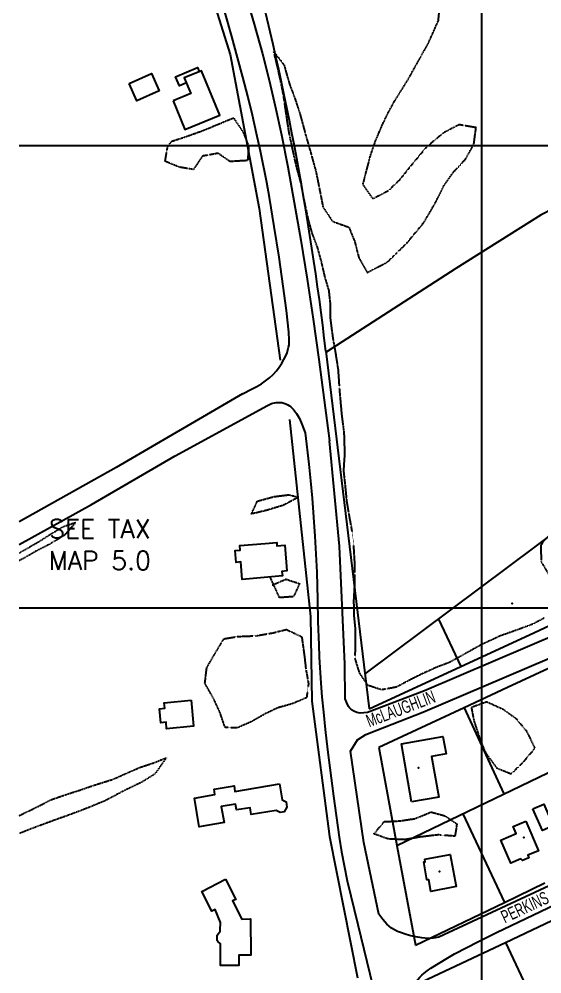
# Model space of a CAD drawing. Extents: x 1222984 to 1232016, y 177984 to 184016.
# Drawn here: x 1223000 to 1223565, y 178605 to 179636 of the extents above; entities that cross this region are included whole.
import ezdxf
from ezdxf.enums import TextEntityAlignment as Align

# ---------------------------------------------------------------- set-up
doc = ezdxf.new("R2010")
doc.units = 0
doc.header["$MEASUREMENT"] = 0
doc.linetypes.add('BORDER', pattern=[0.625, 0.125, -0.125, 0.125, -0.125, 0, -0.125])
doc.layers.get('0').update_dxf_attribs({"linetype": 'CONTINUOUS'})
for name, color, linetype in [('BLDGS', 4, 'CONTINUOUS'), ('GRIDS', 2, 'CONTINUOUS'), ('ID-SYB', 5, 'CONTINUOUS'), ('LOT-D', 7, 'CONTINUOUS'), ('LOT-L', 1, 'CONTINUOUS'), ('ROAD', 5, 'CONTINUOUS'), ('ROAD-N', 6, 'CONTINUOUS'), ('TREE-L', 3, 'BORDER')]:
    doc.layers.add(name, color=color, linetype=linetype)
doc.styles.add('L200', font='simplex', dxfattribs={"height": 20})

# ---------------------------------------------------------------- blocks, each defined once
blk = doc.blocks.new('IP')
blk.add_point((0, 0))
blk = doc.blocks.new('ID')
at = {"layer": 'ID-SYB'}
blk.add_blockref('IP', (0, 0), dxfattribs=at)

msp = doc.modelspace()

# ---------------------------------------------------------------- linework, layer by layer
at = {"layer": 'BLDGS'}
for points, elevation in [([(1223118.9, 179566.7), (1223143, 179577.6), (1223151.4, 179559), (1223127.3, 179548.2), (1223118.9, 179566.7)], 45.2), ([(1223166.3, 179548.2), (1223179.1, 179517.1), (1223216.9, 179532.7), (1223197, 179580.7), (1223178.4, 179573.1), (1223185.4, 179556.1), (1223166.3, 179548.2)], 56.9), ([(1223180.7, 179567.4), (1223173.2, 179564.2), (1223169, 179573.9), (1223192.7, 179584.1), (1223194.6, 179579.7)], 54.5), ([(1223265.8, 179069.9), (1223278.3, 179071), (1223278.6, 179067.2), (1223287, 179068), (1223289.4, 179040.2), (1223284, 179039.7), (1223284.4, 179035), (1223241, 179031.1), (1223239.4, 179049.9), (1223234.5, 179049.4), (1223233.3, 179062.2), (1223238.9, 179062.7), (1223238.4, 179067.5), (1223265.8, 179069.9)], 57.1), ([(1223185.7, 178900.7), (1223188.4, 178872.3), (1223159.3, 178869.5), (1223158.7, 178876.7), (1223153, 178876.2), (1223151.5, 178891.3), (1223157.3, 178891.8), (1223156.8, 178897.8), (1223185.7, 178900.7)], 47.6), ([(1223424.1, 178790.6), (1223413, 178853.2), (1223458, 178861.2), (1223461.3, 178842.4), (1223445.6, 178839.6), (1223453.4, 178795.8), (1223424.1, 178790.6)], 43.1), ([(1223281.4, 178810.1), (1223284.3, 178793), (1223288.4, 178790.6), (1223289.3, 178784.8), (1223286.5, 178779.8), (1223281.9, 178779.1), (1223277.8, 178781.4), (1223250.8, 178777), (1223249.5, 178784.3), (1223234.9, 178781.9), (1223233.9, 178788.2), (1223218.4, 178785.7), (1223221.4, 178768.2), (1223194.6, 178763.7), (1223189.4, 178794.8), (1223211.5, 178798.6), (1223210.6, 178804.4), (1223232.2, 178808), (1223233.1, 178802), (1223281.4, 178810.1)], 55), ([(1223555.1, 178783), (1223566.9, 178788.1), (1223577.2, 178764.8), (1223565.4, 178759.7), (1223555.1, 178783)], 38.3), ([(1223547.4, 178769.9), (1223561.2, 178737.9), (1223549.8, 178733), (1223550.9, 178730.3), (1223544.1, 178727.3), (1223542.2, 178729), (1223531.4, 178724.4), (1223520.6, 178749.4), (1223537.1, 178756.5), (1223533.8, 178764), (1223547.4, 178769.9)], 41.3), ([(1223438.2, 178728.6), (1223465.9, 178733.7), (1223472.2, 178699.1), (1223445, 178694), (1223442.7, 178706.6), (1223440.7, 178706.3), (1223437.2, 178725.7), (1223438.6, 178726), (1223438.2, 178728.6)], 41.5), ([(1223223.1, 178707.1), (1223234.2, 178685.3), (1223230.7, 178683.6), (1223240.7, 178664.1), (1223249.9, 178664.2), (1223250.2, 178625.2), (1223237.2, 178625.1), (1223237.3, 178613.9), (1223217.6, 178613.8), (1223217.4, 178637.4), (1223214.5, 178639.7), (1223213.8, 178640.8), (1223213.8, 178646.6), (1223216.3, 178649.9), (1223216.4, 178650), (1223217.2, 178650.9), (1223217.2, 178651.9), (1223217.6, 178660.3), (1223211.7, 178674.2), (1223208.2, 178672.4), (1223197.3, 178694), (1223223.1, 178707.1)], 41.1)]:
    msp.add_lwpolyline(points, dxfattribs=dict(at, elevation=elevation))
at = {"layer": 'GRIDS'}
for points in [[(1223500, 178000), (1223500, 180000)], [(1223000, 179500), (1226000, 179500)], [(1226000, 179000), (1223000, 179000)]]:
    msp.add_lwpolyline(points, dxfattribs=at)
at = {"layer": 'LOT-L'}
for p, q in [((1223113.2, 179964.8), (1223228, 179598)), ((1223228, 179598), (1223259.5, 179431.7)), ((1223641, 179465), (1223564.2, 179425.1)), ((1223259.5, 179431.7), (1223282.1, 179267.9)), ((1223564.2, 179425.1), (1223471.9, 179366.8)), ((1223471.9, 179366.8), (1223331.6, 179276.4)), ((1223331.4, 179277.7), (1223378.3, 178891.2)), ((1223769.4, 179225.2), (1223373.7, 178928.9)), ((1223292.1, 179203.7), (1223314.8, 178990.9)), ((1223314.8, 178990.9), (1223316.2, 178899.3)), ((1223551.5, 178971.3), (1223604.9, 178996.1)), ((1223453, 178988.2), (1223477.1, 178936.9)), ((1223477.1, 178936.9), (1223551.5, 178971.3)), ((1223378.3, 178891.2), (1223477.1, 178936.9)), ((1223572.1, 178934.6), (1223527.8, 178914.1)), ((1223408.2, 178743.7), (1223748, 178907)), ((1223527.8, 178914.1), (1223480.8, 178892.3)), ((1223316.2, 178899.3), (1223335.2, 178753.2)), ((1223480.8, 178892.3), (1223388.5, 178849.5)), ((1223480.8, 178892.3), (1223523.8, 178799.3)), ((1223388.5, 178849.5), (1223408.2, 178743.7)), ((1223479.3, 178777.9), (1223524.5, 178682.1)), ((1223335.2, 178753.2), (1223365.7, 178600.4)), ((1223408.2, 178743.7), (1223428.3, 178635.9)), ((1223524.5, 178682.1), (1223568.2, 178703.1)), ((1223428.3, 178635.9), (1223524.5, 178682.1)), ((1223525.6, 178638.9), (1223614.5, 178680.8)), ((1223435.8, 178596.5), (1223525.6, 178638.9)), ((1223525.6, 178638.9), (1223599.6, 178481.2))]:
    msp.add_line(p, q, dxfattribs=at)
msp.add_arc((1220305.8, 178927.9), 3045.7, 6.596, 15.0354, dxfattribs=at)
at = {"layer": 'ROAD'}
for points, elevation in [([(1223291.5, 179298.2), (1223288.8, 179321.6), (1223285.4, 179348), (1223280.9, 179379.1), (1223275.7, 179412.2), (1223270.4, 179443.8), (1223267.5, 179459.7), (1223260.7, 179493.8), (1223256.5, 179512.7), (1223252, 179532.5), (1223247.1, 179553), (1223241.8, 179573.8), (1223236.1, 179595.1), (1223229.9, 179617.6), (1223222.9, 179641.9), (1223206.1, 179698), (1223177.9, 179791.2), (1223161, 179849.1), (1223145.2, 179904.1)], 34.1), ([(1223242.7, 179669.3), (1223253.9, 179631), (1223262.9, 179598.9), (1223270.3, 179570.3), (1223276.8, 179542.2), (1223283.4, 179511.5), (1223290.3, 179476.7), (1223297.3, 179438.4), (1223304.4, 179397.6), (1223311.2, 179355.4), (1223317.6, 179312.3), (1223323.8, 179268.6), (1223335.5, 179180.6)], 39), ([(1223241.4, 179231.7), (1223251.9, 179236.8), (1223256.9, 179239.6), (1223261.7, 179242.5), (1223266.3, 179245.6), (1223270.5, 179249), (1223274.4, 179252.6), (1223277.9, 179256.4), (1223281, 179260.4), (1223283.8, 179264.5), (1223286.1, 179268.6), (1223288, 179272.5), (1223289.5, 179276), (1223290.5, 179279), (1223291.2, 179281.8), (1223291.7, 179284.4), (1223291.9, 179287), (1223291.9, 179289.7), (1223291.5, 179298.2)], 33.6), ([(1223241.4, 179231.7), (1223104.8, 179151.8), (1222999.9, 179093.1)], 32.7), ([(1222999.9, 179068.7), (1223078, 179111.9), (1223168.5, 179164.7), (1223268.3, 179219.1)], 38.5), ([(1223268.3, 179219.1), (1223272.6, 179221), (1223274.2, 179221.5), (1223277.6, 179222.2), (1223279.5, 179222.3), (1223281.5, 179222.3), (1223283.7, 179222), (1223285.9, 179221.4), (1223288.1, 179220.7), (1223290.2, 179219.8), (1223292.1, 179218.7), (1223293.7, 179217.6), (1223296.6, 179214.5), (1223299.7, 179210.3), (1223302.9, 179204.9), (1223305.6, 179198.9), (1223309.1, 179189.3)], 32.7), ([(1223309.1, 179189.3), (1223312.9, 179155.5), (1223314.8, 179137.6), (1223316.5, 179118.7), (1223318.1, 179098.4), (1223319.5, 179077.6), (1223321.6, 179038.7), (1223322.5, 179009.2), (1223322.9, 178985.4), (1223323.7, 178960.4), (1223324.3, 178947), (1223326, 178919), (1223327.2, 178904.2), (1223328.7, 178887.7), (1223330.7, 178868.9), (1223333.2, 178846.9), (1223339.5, 178796.7), (1223345.7, 178752.7), (1223348.2, 178736.6), (1223351.1, 178721.8), (1223354.6, 178705.4), (1223365.9, 178658.2), (1223382.1, 178591.6)], 33.3), ([(1223352.3, 178902), (1223351.9, 178939.6), (1223346.1, 179067.1), (1223335.5, 179180.6)], 30.8), ([(1223586.6, 178973.9), (1223438.1, 178910.7), (1223376.3, 178887.4)], 27), ([(1223386.4, 178868.3), (1223436.3, 178887.5), (1223617, 178964.7)], 29.9), ([(1223376.3, 178887.4), (1223372.3, 178886.8), (1223368.5, 178886.6), (1223366.7, 178886.8), (1223364.9, 178887.3), (1223361.8, 178888.6), (1223359.1, 178890.1), (1223358, 178891.1), (1223356.9, 178892.3), (1223355.9, 178893.8), (1223354.1, 178897.6), (1223352.3, 178902)], 30), ([(1223357.9, 178845.4), (1223365.6, 178857.8), (1223374.7, 178863.6), (1223386.4, 178868.3)], 30.8), ([(1223388.7, 178669.3), (1223372.6, 178746.9), (1223357.9, 178845.4)], 30.7), ([(1223844, 178828.9), (1223681.8, 178750.8), (1223453.4, 178644.4)], 23.6), ([(1223470.3, 178626.6), (1223496.3, 178639.9), (1223515.7, 178649.5), (1223579.3, 178679.8), (1223714.5, 178743.2), (1223783.1, 178775.8), (1223849.5, 178807.8), (1223872.6, 178818.5)], 30), ([(1223453.4, 178644.4), (1223447.5, 178643.4), (1223442.1, 178643.2), (1223435, 178643.8), (1223430.9, 178644.4), (1223426.5, 178645.3), (1223421.9, 178646.4), (1223417.3, 178647.7), (1223413, 178649.1), (1223409, 178650.7), (1223405.6, 178652.4), (1223402.5, 178654.2), (1223399.8, 178656.2), (1223397.3, 178658.4), (1223395, 178660.9), (1223392.9, 178663.6), (1223388.7, 178669.3)], 29.5), ([(1223413.1, 178545.4), (1223412.2, 178553.3), (1223411.9, 178557.1), (1223411.8, 178560.6), (1223412.1, 178563.9), (1223412.7, 178567), (1223413.6, 178570), (1223414.8, 178573.1), (1223416.4, 178576.4), (1223420.1, 178583.5), (1223424.4, 178590.4), (1223428.8, 178596.2), (1223433, 178601.2), (1223435.2, 178603.4), (1223437.7, 178605.6), (1223440.9, 178608), (1223445, 178610.9), (1223463.2, 178622.3), (1223470.3, 178626.6)], 30.9)]:
    msp.add_lwpolyline(points, dxfattribs=dict(at, elevation=elevation))
at = {"layer": 'TREE-L'}
for points, elevation in [([(1223352, 179166.8), (1223351.3, 179189.5), (1223348.7, 179210.1), (1223346.5, 179234.7), (1223344.9, 179258.1), (1223342.1, 179276), (1223339.2, 179292.3), (1223336.6, 179312.4), (1223336.5, 179327.8), (1223334.9, 179343), (1223330.4, 179358.2), (1223326.6, 179374.8), (1223322.6, 179389.5), (1223316.9, 179404.4), (1223311.8, 179423.2), (1223307.7, 179442.7), (1223304.7, 179458.7), (1223299.7, 179476.9), (1223295.4, 179496.4), (1223291.8, 179513.4), (1223288.9, 179531.9), (1223286.7, 179547.5), (1223283.9, 179563.6), (1223279.3, 179584.4), (1223275.3, 179600.9), (1223286.2, 179586.9), (1223292, 179566.5), (1223297.8, 179551.1), (1223303.7, 179533.1), (1223309.2, 179512.4), (1223314.9, 179492.6), (1223320.4, 179472.9), (1223324.6, 179452.3), (1223328.3, 179433.4), (1223338.6, 179417.9), (1223356.3, 179411.6), (1223362.3, 179396.9), (1223367.2, 179378.4), (1223376.2, 179362.7), (1223397.9, 179373.8), (1223419.6, 179395.2), (1223437.6, 179417), (1223449.5, 179437.5), (1223458.8, 179456.2), (1223468.8, 179470.5), (1223482.2, 179484.9), (1223491.4, 179501.3), (1223493.7, 179519.2), (1223475.3, 179522.3), (1223458.2, 179513.3), (1223440.1, 179498.1), (1223424.6, 179479.6), (1223410.8, 179462.4), (1223398.5, 179450.6), (1223382.4, 179442.2), (1223371.5, 179457.7), (1223379.5, 179488.4), (1223385.1, 179504.8), (1223391.5, 179520), (1223398.2, 179534.2), (1223405.7, 179547.8), (1223421.3, 179572.9), (1223428.5, 179586), (1223442.4, 179610.8), (1223453, 179634.7), (1223454.9, 179654.6)], 36.4), ([(1223164.4, 179504.3), (1223179.7, 179509.3), (1223199.1, 179516.2), (1223215.6, 179523.1), (1223231.6, 179529.7), (1223242, 179514.4), (1223248, 179498.9), (1223246.9, 179483.6), (1223227.8, 179482.5), (1223215, 179491.4), (1223198.1, 179488.4), (1223188.4, 179473.9), (1223173.2, 179476.4), (1223157.7, 179482.7), (1223160.3, 179497.9), (1223164.4, 179504.3)], 37.4), ([(1223555.2, 178982.8), (1223541.5, 178977.6), (1223519.5, 178969.8), (1223499.9, 178960.7), (1223482.4, 178951), (1223465.6, 178941.6), (1223450, 178935.6), (1223435.5, 178929), (1223422, 178922.3), (1223407.6, 178914.6), (1223391.6, 178911.7), (1223376.9, 178916.5), (1223368, 178929.7), (1223363.1, 178945.5), (1223363.5, 178961.2), (1223363.4, 178978.2), (1223361.9, 178993.2), (1223361.8, 179008.8), (1223362.8, 179027.2), (1223362.7, 179048.4), (1223361.6, 179067.6), (1223359.9, 179082.9), (1223357.2, 179097.9), (1223354.2, 179115.1), (1223352.6, 179132.1), (1223350.8, 179148.4), (1223352, 179166.8)], 28.1), ([(1223301.8, 179119.8), (1223285.2, 179111), (1223266.9, 179105.5), (1223251, 179101.7), (1223257.4, 179115.6), (1223275.3, 179120.5), (1223291.7, 179122.5), (1223301.8, 179119.8)], 35.4), ([(1223061.3, 179092.8), (1223048.3, 179078.2), (1223032.4, 179068.8), (1223018.8, 179061.9), (1223004.9, 179053.8), (1222999.9, 179051.2)], 35.4), ([(1222999.9, 179059.6), (1223006.3, 179063.2), (1223019.6, 179070.9), (1223034, 179079.9), (1223047.6, 179088.1), (1223061.3, 179092.8)], 35.4), ([(1223575, 179081.3), (1223563.8, 179068.2), (1223564, 179050.3), (1223573, 179035.1)], 37.3), ([(1223273.3, 179024.9), (1223288.3, 179031.3), (1223303, 179026.5), (1223296.5, 179012.4), (1223281.4, 179011.3), (1223271.1, 179033.8)], 36.6), ([(1223567.4, 178989.2), (1223555.2, 178982.8)], 37.3), ([(1223222.5, 178871.1), (1223216.9, 178887.4), (1223209.9, 178902.7), (1223200.7, 178918.6), (1223202.7, 178935.6), (1223211.7, 178951.1), (1223221.2, 178966.8), (1223236.6, 178969.4), (1223255.9, 178970.1), (1223273.2, 178973.1), (1223288.8, 178976.9), (1223305.3, 178969.1), (1223308, 178950), (1223309.8, 178934), (1223312.6, 178918.5), (1223310.6, 178903.2), (1223295.8, 178896.9), (1223279.3, 178892.2), (1223265.7, 178885.7), (1223250.3, 178877), (1223235.2, 178870.5), (1223222.5, 178871.1)], 34.9), ([(1223557.2, 178848.5), (1223543.4, 178832.2), (1223531.4, 178820.7), (1223516.4, 178826.9), (1223504.2, 178843.9), (1223498, 178859.2), (1223491.8, 178878.2), (1223488.9, 178893.1), (1223505.1, 178898.9), (1223522.8, 178890.9), (1223536.8, 178880.8), (1223548.3, 178867.1), (1223555.3, 178852.6), (1223557.2, 178848.5)], 27.2), ([(1222999.9, 178775.8), (1223017.1, 178784.1), (1223034.5, 178793), (1223051.2, 178798.8), (1223065.9, 178803.5), (1223080.7, 178808.6), (1223101.4, 178815.1), (1223116, 178821.6), (1223129.9, 178827.7), (1223144.8, 178832.7), (1223158.9, 178838.3), (1223146.8, 178820.9), (1223132.2, 178811.8), (1223112.7, 178802.4), (1223093.2, 178792), (1223073.8, 178784), (1223057, 178777.6), (1223038.5, 178771), (1223019.8, 178764.1), (1223000.8, 178756.8), (1222999.9, 178756.4)], 30.9), ([(1223470.9, 178753.6), (1223452.8, 178755), (1223434.2, 178752.8), (1223416.6, 178749.8), (1223398.5, 178750.6), (1223383.4, 178756.1), (1223394.5, 178769.3), (1223411.2, 178770.1), (1223427.9, 178772.6), (1223445.1, 178779.7), (1223460.3, 178775.5), (1223473, 178766.8), (1223470.9, 178753.6)], 29.1)]:
    msp.add_lwpolyline(points, dxfattribs=dict(at, elevation=elevation))

# ---------------------------------------------------------------- block references
at = {"layer": 'LOT-D', "xscale": 100, "yscale": 100, "zscale": 100}
for p in [(1223532.7, 179004.9), (1223431.6, 178827.4), (1223545.3, 178752.1), (1223454.4, 178715.5)]:
    msp.add_blockref('ID', p, dxfattribs=at)

# ---------------------------------------------------------------- texts
at = {"layer": 'LOT-D', "color": 10, "style": 'L200'}
for s, p in [('SEE TAX', (1223087.1, 179075.7)), ('MAP 5.0', (1223087.1, 179041.4))]:
    msp.add_text(s, height=20, dxfattribs=at).set_placement(p, align=Align.CENTER)
at = {"layer": 'ROAD-N', "width": 0.666667}
for s, rotation, p in [('McLAUGHLIN', 20.8, (1223378.3, 178871.1)), ('PERKINS', 25, (1223524.8, 178659.2))]:
    msp.add_text(s, height=13.8, rotation=rotation, dxfattribs=at).set_placement(p)

doc.saveas('drawing.dxf')
